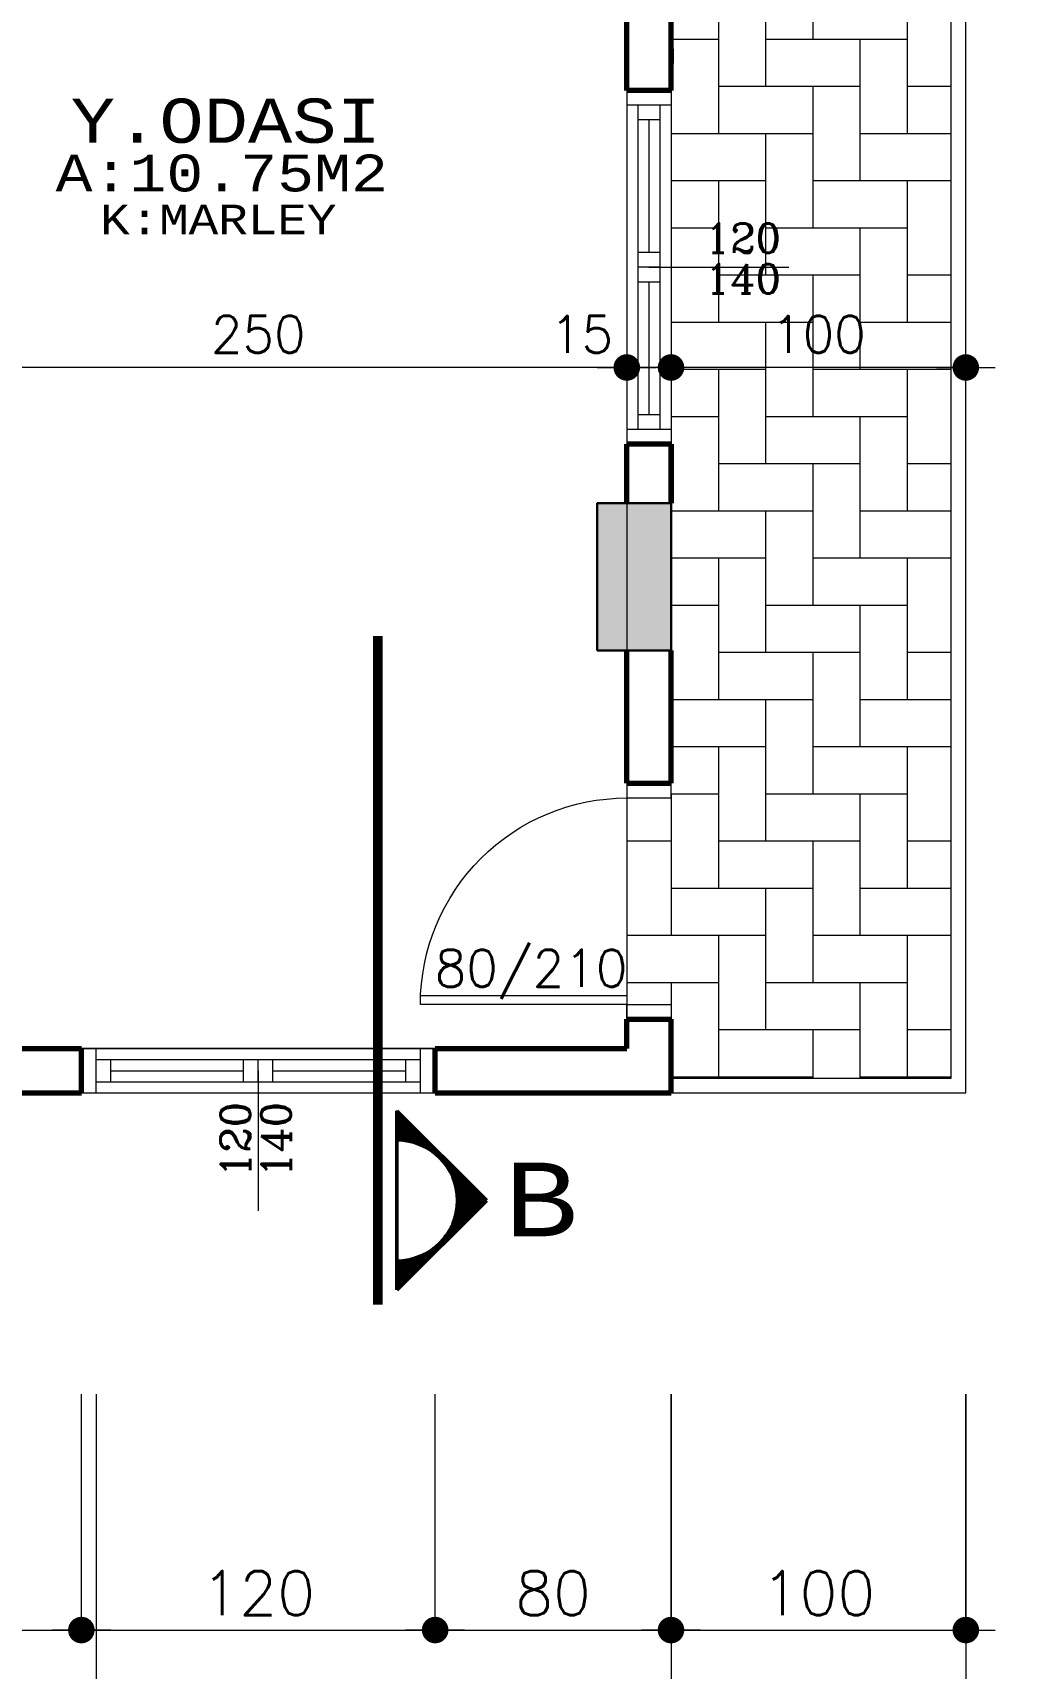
# Model space of a CAD drawing. Header units: millimetres. Extents: x 35860 to 71103, y -11298 to -8385.
# Drawn here: x 51776 to 52113, y -10969 to -10414 of the extents above; entities that cross this region are included whole.
import ezdxf
from ezdxf.enums import TextEntityAlignment as Align

# ---------------------------------------------------------------- set-up
doc = ezdxf.new("R2010")
doc.units = ezdxf.units.MM
doc.header["$MEASUREMENT"] = 0
doc.layers.get('0').update_dxf_attribs({"lineweight": 15})
doc.layers.get('Defpoints').update_dxf_attribs({"lineweight": 20})
for name, color, linetype, lineweight in [('02', 2, 'Continuous', 20), ('03_Yazı', 1, 'Continuous', 30), ('05', 4, 'Continuous', 50), ('07', 3, 'Continuous', 70), ('Aks&Tefriş', 5, 'Continuous', 20), ('Kolon', 6, 'Continuous', 30), ('Merd&Balkon', 40, 'Continuous', 20), ('Ölçü', 140, 'Continuous', 20)]:
    doc.layers.add(name, color=color, linetype=linetype, lineweight=lineweight)
doc.layers.add('Lay_X', color=45, linetype='Continuous', lineweight=13, plot=False)
doc.styles.add('0', font='txt.shx')
doc.styles.add('C', font='')
doc.styles.add('ROMANC', font='romanc', dxfattribs={"height": 0.11})
doc.styles.get('C').set_extended_font_data('Courier New Tur')
doc.dimstyles.new('2', dxfattribs={"dimtxt": 12.5, "dimasz": 1, "dimexe": 0, "dimexo": 0, "dimgap": 5, "dimtad": 1, "dimdec": 0, "dimlfac": -1, "dimzin": 12, "dimdsep": 46, "dimtxsty": '0', "dimblk": 'DOT', "dimcen": 2.5, "dimse1": 1, "dimse2": 1, "dimclrd": 256, "dimclrt": 1, "dimadec": 0, "dimazin": 0, "dimtfac": 1, "dimtdec": 0, "dimtmove": 0, "dimatfit": 0, "dimldrblk": 'DOT', "dimfxl": 1, "dimtolj": 1, "dimtzin": 0, "dimlwd": -1, "dimarcsym": 0})
doc.dimstyles.new('_VI80I', dxfattribs={"dimtxt": 15, "dimasz": 1, "dimexe": 0, "dimexo": 100, "dimgap": 5, "dimtad": 1, "dimdec": 0, "dimlfac": -1, "dimzin": 12, "dimdsep": 46, "dimtxsty": '0', "dimblk1": 'DOT80_2', "dimblk2": 'DOT80_1', "dimsah": 1, "dimcen": 2.5, "dimse1": 1, "dimse2": 1, "dimclrd": 256, "dimclrt": 1, "dimadec": 8, "dimazin": 0, "dimtfac": 1, "dimtdec": 0, "dimtmove": 0, "dimatfit": 0, "dimldrblk": 'DOT', "dimfxl": 1, "dimtolj": 1, "dimtzin": 0, "dimlwd": -1, "dimarcsym": 0})

# ---------------------------------------------------------------- blocks, each defined once
blk = doc.blocks.new('K_X_D_2_15-80')
at = {"layer": '02'}
blk.add_line((-18, 0), (-15, 0), dxfattribs=at)
blk.add_lwpolyline([(-15, 70, 0.414214), (-85, 0), (-15, 0), (-15, 70), (-18, 70), (-18, 0)], format="xyb", dxfattribs=at)
for points in [[(-90, 0), (-85, 0), (-85, -15), (-90, -15)], [(-10, 0), (-15, 0), (-15, -15), (-10, -15)]]:
    blk.add_lwpolyline(points, dxfattribs=at)
at = {"layer": '07'}
for p, q in [((-90, 0), (-90, -15)), ((-10, 0), (-10, -15))]:
    blk.add_line(p, q, dxfattribs=at)
at = {"layer": '03_Yazı', "style": '0', "flags": 8}
blk.add_attdef('80/210', (-21, 2.64), '', height=12.5, rotation=90, dxfattribs=at)
blk = doc.blocks.new('DOT')
at = {"color": 0}
blk.add_line((-10, 0), (10, 0), dxfattribs=at)
at = {"color": 0, "const_width": 4.5}
blk.add_lwpolyline([(-2.25, 0, 1), (2.25, 0, 1)], format="xyb", close=True, dxfattribs=at)
blk = doc.blocks.new('*D204')
at = {"layer": 'Defpoints', "color": 0, "transparency": 16777216}
for p in [(51992.34, -10527.4), (51992.34, -10623.42), (52092.34, -10773.42)]:
    blk.add_point(p, dxfattribs=at)
at = {"layer": 'Ölçü', "transparency": 16777216}
blk.add_line((52091.34, -10527.4), (51993.34, -10527.4), dxfattribs=at)
at = {"layer": 'Ölçü', "transparency": 16777216, "rotation": 180}
blk.add_blockref('DOT', (51992.34, -10527.4), dxfattribs=at)
at = {"layer": 'Ölçü', "transparency": 16777216}
blk.add_blockref('DOT', (52092.34, -10527.4), dxfattribs=at)
at = {"layer": 'Ölçü', "color": 1, "transparency": 16777216, "insert": (52042.34, -10516.15), "char_height": 12.5, "attachment_point": 5, "style": '0'}
blk.add_mtext('\\A1;100', dxfattribs=at)
blk = doc.blocks.new('*D205')
at = {"layer": 'Defpoints', "color": 0, "transparency": 16777216}
for p in [(51977.34, -10527.4), (51977.34, -10623.42), (51992.34, -10623.42)]:
    blk.add_point(p, dxfattribs=at)
at = {"layer": 'Ölçü', "transparency": 16777216}
for p, q in [((51976.34, -10527.4), (51948.67, -10527.4)), ((51992.34, -10527.4), (51977.34, -10527.4)), ((51993.34, -10527.4), (51994.34, -10527.4))]:
    blk.add_line(p, q, dxfattribs=at)
blk.add_blockref('DOT', (51977.34, -10527.4), dxfattribs=at)
at = {"layer": 'Ölçü', "transparency": 16777216, "rotation": 180}
blk.add_blockref('DOT', (51992.34, -10527.4), dxfattribs=at)
at = {"layer": 'Ölçü', "color": 1, "transparency": 16777216, "insert": (51962, -10516.15), "char_height": 12.5, "attachment_point": 5, "style": '0'}
blk.add_mtext('\\A1;15', dxfattribs=at)
blk = doc.blocks.new('*D206')
at = {"layer": 'Defpoints', "color": 0, "transparency": 16777216}
for p in [(51727.34, -10527.4), (51727.34, -10623.42), (51977.34, -10623.42)]:
    blk.add_point(p, dxfattribs=at)
at = {"layer": 'Ölçü', "transparency": 16777216}
blk.add_line((51976.34, -10527.4), (51728.34, -10527.4), dxfattribs=at)
at = {"layer": 'Ölçü', "transparency": 16777216, "rotation": 180}
blk.add_blockref('DOT', (51727.34, -10527.4), dxfattribs=at)
at = {"layer": 'Ölçü', "transparency": 16777216}
blk.add_blockref('DOT', (51977.34, -10527.4), dxfattribs=at)
at = {"layer": 'Ölçü', "color": 1, "transparency": 16777216, "insert": (51852.34, -10516.15), "char_height": 12.5, "attachment_point": 5, "style": '0'}
blk.add_mtext('\\A1;250', dxfattribs=at)
blk = doc.blocks.new('DOT80_2')
at = {"color": 0}
blk.add_line((0, 0), (0, -80), dxfattribs=at)
blk.add_blockref('DOT', (0, 0))
blk = doc.blocks.new('DOT80_1')
at = {"color": 0}
blk.add_line((0, 0), (0, 80), dxfattribs=at)
blk.add_blockref('DOT', (0, 0))
blk = doc.blocks.new('*D1013')
at = {"layer": 'Aks&Tefriş', "transparency": 16777216}
blk.add_line((51718.34, -10955.64), (51791.34, -10955.64), dxfattribs=at)
at = {"layer": 'Defpoints', "color": 0, "transparency": 16777216}
for p in [(51717.34, -10773.42), (51792.34, -10773.42), (51792.34, -10955.64)]:
    blk.add_point(p, dxfattribs=at)
at = {"layer": 'Aks&Tefriş', "transparency": 16777216, "rotation": 180}
blk.add_blockref('DOT80_2', (51717.34, -10955.64), dxfattribs=at)
at = {"layer": 'Aks&Tefriş', "transparency": 16777216}
blk.add_blockref('DOT80_1', (51792.34, -10955.64), dxfattribs=at)
at = {"layer": 'Aks&Tefriş', "color": 1, "transparency": 16777216, "insert": (51754.84, -10943.14), "char_height": 15, "attachment_point": 5, "style": '0'}
blk.add_mtext('\\A1;75', dxfattribs=at)
blk = doc.blocks.new('*D1014')
at = {"layer": 'Aks&Tefriş', "transparency": 16777216}
blk.add_line((51793.34, -10955.64), (51911.34, -10955.64), dxfattribs=at)
at = {"layer": 'Defpoints', "color": 0, "transparency": 16777216}
for p in [(51792.34, -10773.42), (51912.34, -10773.42), (51912.34, -10955.64)]:
    blk.add_point(p, dxfattribs=at)
at = {"layer": 'Aks&Tefriş', "transparency": 16777216, "rotation": 180}
blk.add_blockref('DOT80_2', (51792.34, -10955.64), dxfattribs=at)
at = {"layer": 'Aks&Tefriş', "transparency": 16777216}
blk.add_blockref('DOT80_1', (51912.34, -10955.64), dxfattribs=at)
at = {"layer": 'Aks&Tefriş', "color": 1, "transparency": 16777216, "insert": (51852.34, -10943.14), "char_height": 15, "attachment_point": 5, "style": '0'}
blk.add_mtext('\\A1;120', dxfattribs=at)
blk = doc.blocks.new('*D1015')
at = {"layer": 'Aks&Tefriş', "transparency": 16777216}
blk.add_line((51913.34, -10955.64), (51991.34, -10955.64), dxfattribs=at)
at = {"layer": 'Defpoints', "color": 0, "transparency": 16777216}
for p in [(51912.34, -10773.42), (51992.34, -10773.42), (51992.34, -10955.64)]:
    blk.add_point(p, dxfattribs=at)
at = {"layer": 'Aks&Tefriş', "transparency": 16777216, "rotation": 180}
blk.add_blockref('DOT80_2', (51912.34, -10955.64), dxfattribs=at)
at = {"layer": 'Aks&Tefriş', "transparency": 16777216}
blk.add_blockref('DOT80_1', (51992.34, -10955.64), dxfattribs=at)
at = {"layer": 'Aks&Tefriş', "color": 1, "transparency": 16777216, "insert": (51952.34, -10943.14), "char_height": 15, "attachment_point": 5, "style": '0'}
blk.add_mtext('\\A1;80', dxfattribs=at)
blk = doc.blocks.new('*D1016')
at = {"layer": 'Aks&Tefriş', "transparency": 16777216}
blk.add_line((51993.34, -10955.64), (52091.34, -10955.64), dxfattribs=at)
at = {"layer": 'Defpoints', "color": 0, "transparency": 16777216}
for p in [(51992.34, -10773.42), (52092.34, -10773.42), (52092.34, -10955.64)]:
    blk.add_point(p, dxfattribs=at)
at = {"layer": 'Aks&Tefriş', "transparency": 16777216, "rotation": 180}
blk.add_blockref('DOT80_2', (51992.34, -10955.64), dxfattribs=at)
at = {"layer": 'Aks&Tefriş', "transparency": 16777216}
blk.add_blockref('DOT80_1', (52092.34, -10955.64), dxfattribs=at)
at = {"layer": 'Aks&Tefriş', "color": 1, "transparency": 16777216, "insert": (52042.34, -10943.14), "char_height": 15, "attachment_point": 5, "style": '0'}
blk.add_mtext('\\A1;100', dxfattribs=at)
blk = doc.blocks.new('*D1017')
at = {"layer": 'Aks&Tefriş', "transparency": 16777216}
blk.add_line((52269.94, -10772.42), (52269.94, -10749.42), dxfattribs=at)
at = {"layer": 'Defpoints', "color": 0, "transparency": 16777216}
for p in [(51992.34, -10748.42), (52269.94, -10748.42), (51992.34, -10773.42)]:
    blk.add_point(p, dxfattribs=at)
at = {"layer": 'Aks&Tefriş', "transparency": 16777216}
for name, p, rotation in [('DOT80_1', (52269.94, -10748.42), 90), ('DOT80_2', (52269.94, -10773.42), 270)]:
    blk.add_blockref(name, p, dxfattribs=dict(at, rotation=rotation))
at = {"layer": 'Aks&Tefriş', "color": 1, "transparency": 16777216, "insert": (52257.44, -10760.92), "char_height": 15, "attachment_point": 5, "rotation": 90, "style": '0'}
blk.add_mtext('\\A1;25', dxfattribs=at)
blk = doc.blocks.new('*D976')
at = {"layer": 'Aks&Tefriş', "transparency": 16777216}
blk.add_line((52269.94, -10747.42), (52269.94, -10669.42), dxfattribs=at)
at = {"layer": 'Defpoints', "color": 0, "transparency": 16777216}
for p in [(51992.34, -10668.42), (52269.94, -10668.42), (51992.34, -10748.42)]:
    blk.add_point(p, dxfattribs=at)
at = {"layer": 'Aks&Tefriş', "transparency": 16777216}
for name, p, rotation in [('DOT80_1', (52269.94, -10668.42), 90), ('DOT80_2', (52269.94, -10748.42), 270)]:
    blk.add_blockref(name, p, dxfattribs=dict(at, rotation=rotation))
at = {"layer": 'Aks&Tefriş', "color": 1, "transparency": 16777216, "insert": (52257.44, -10708.42), "char_height": 15, "attachment_point": 5, "rotation": 90, "style": '0'}
blk.add_mtext('\\A1;80', dxfattribs=at)
blk = doc.blocks.new('*D977')
at = {"layer": 'Aks&Tefriş', "transparency": 16777216}
blk.add_line((52269.94, -10667.42), (52269.94, -10554.42), dxfattribs=at)
at = {"layer": 'Defpoints', "color": 0, "transparency": 16777216}
for p in [(51992.34, -10553.42), (52269.94, -10553.42), (51992.34, -10668.42)]:
    blk.add_point(p, dxfattribs=at)
at = {"layer": 'Aks&Tefriş', "transparency": 16777216}
for name, p, rotation in [('DOT80_1', (52269.94, -10553.42), 90), ('DOT80_2', (52269.94, -10668.42), 270)]:
    blk.add_blockref(name, p, dxfattribs=dict(at, rotation=rotation))
at = {"layer": 'Aks&Tefriş', "color": 1, "transparency": 16777216, "insert": (52257.44, -10610.92), "char_height": 15, "attachment_point": 5, "rotation": 90, "style": '0'}
blk.add_mtext('\\A1;115', dxfattribs=at)
blk = doc.blocks.new('*D978')
at = {"layer": 'Aks&Tefriş', "transparency": 16777216}
blk.add_line((52269.94, -10552.42), (52269.94, -10434.42), dxfattribs=at)
at = {"layer": 'Defpoints', "color": 0, "transparency": 16777216}
for p in [(51992.34, -10433.42), (52269.94, -10433.42), (51992.34, -10553.42)]:
    blk.add_point(p, dxfattribs=at)
at = {"layer": 'Aks&Tefriş', "transparency": 16777216}
for name, p, rotation in [('DOT80_1', (52269.94, -10433.42), 90), ('DOT80_2', (52269.94, -10553.42), 270)]:
    blk.add_blockref(name, p, dxfattribs=dict(at, rotation=rotation))
at = {"layer": 'Aks&Tefriş', "color": 1, "transparency": 16777216, "insert": (52257.44, -10493.42), "char_height": 15, "attachment_point": 5, "rotation": 90, "style": '0'}
blk.add_mtext('\\A1;120', dxfattribs=at)
blk = doc.blocks.new('*D979')
at = {"layer": 'Aks&Tefriş', "transparency": 16777216}
blk.add_line((52269.94, -10432.42), (52269.94, -10294.42), dxfattribs=at)
at = {"layer": 'Defpoints', "color": 0, "transparency": 16777216}
for p in [(51992.34, -10293.42), (52269.94, -10293.42), (51992.34, -10433.42)]:
    blk.add_point(p, dxfattribs=at)
at = {"layer": 'Aks&Tefriş', "transparency": 16777216}
for name, p, rotation in [('DOT80_1', (52269.94, -10293.42), 90), ('DOT80_2', (52269.94, -10433.42), 270)]:
    blk.add_blockref(name, p, dxfattribs=dict(at, rotation=rotation))
at = {"layer": 'Aks&Tefriş', "color": 1, "transparency": 16777216, "insert": (52257.44, -10363.42), "char_height": 15, "attachment_point": 5, "rotation": 90, "style": '0'}
blk.add_mtext('\\A1;140', dxfattribs=at)

msp = doc.modelspace()

# ---------------------------------------------------------------- hatches: boundary and pattern name
h = msp.add_hatch()
h.set_pattern_fill('ANSI33', color=256, scale=30, style=0)
h.paths.add_polyline_path([(51092.34, -9384.52), (51092.34, -9333.42), (51117.34, -9334.52), (51117.34, -9384.52)])
h.paths.add_polyline_path([(51507.34, -9402.81), (51507.34, -9351.71), (51532.34, -9352.81), (51532.34, -9402.81)])
h.paths.add_polyline_path([(51967.34, -9423.08), (51967.34, -9371.98), (51992.34, -9373.08), (51992.34, -9423.08)])
h.paths.add_polyline_path([(51702.34, -9360.3), (51727.34, -9361.4), (51727.34, -9411.4), (51702.34, -9411.4)])
h.paths.add_polyline_path([(51992.34, -9983.42), (51932.34, -9983.42), (51932.34, -10013.42), (51992.34, -10013.42)])
h.paths.add_polyline_path([(51967.34, -9628.42), (51992.34, -9628.42), (51992.34, -9678.42), (51967.34, -9678.42)])
h.paths.add_polyline_path([(51532.34, -9638.42), (51532.34, -9678.42), (51507.34, -9678.42), (51507.34, -9638.42)])
h.paths.add_polyline_path([(51142.34, -9678.42), (51092.34, -9678.42), (51092.34, -9653.42), (51142.34, -9653.42)])
h.paths.add_polyline_path([(51132.34, -9893.42), (51092.34, -9893.42), (51092.34, -9923.42), (51132.34, -9923.42)])
h.paths.add_polyline_path([(51117.34, -10623.42), (51117.34, -10573.42), (51092.34, -10573.42), (51092.34, -10623.42)])
h.paths.add_polyline_path([(51967.34, -10368.42), (51992.34, -10368.42), (51992.34, -10318.42), (51967.34, -10318.42)])
h.paths.add_polyline_path([(51532.34, -10368.42), (51532.34, -10318.42), (51507.34, -10318.42), (51507.34, -10368.42)])
h.paths.add_polyline_path([(51432.34, -10138.42), (51407.34, -10138.42), (51407.34, -10073.42), (51432.34, -10073.42)])
h.paths.add_polyline_path([(51432.34, -9923.42), (51432.34, -9858.42), (51407.34, -9858.42), (51407.34, -9923.42)])
h.paths.add_polyline_path([(51702.34, -9873.42), (51702.34, -9878.42), (51707.34, -9878.42), (51797.34, -9878.42), (51797.34, -9858.42), (51702.34, -9858.42)])
h.paths.add_polyline_path([(51702.34, -10133.42), (51702.34, -10118.42), (51797.34, -10118.42), (51797.34, -10138.42), (51702.34, -10138.42)])
h.paths.add_polyline_path([(51142.34, -10318.42), (51092.34, -10318.42), (51092.34, -10343.42), (51142.34, -10343.42)])
h.paths.add_polyline_path([(51702.34, -10623.42), (51727.34, -10623.42), (51727.34, -10573.42), (51702.34, -10573.42)])
h.paths.add_polyline_path([(51967.34, -10623.42), (51992.34, -10623.42), (51992.34, -10573.42), (51967.34, -10573.42)])
h.paths.add_polyline_path([(51532.34, -10623.42), (51532.34, -10573.42), (51507.34, -10573.42), (51507.34, -10623.42)])
h = msp.add_hatch()
h.set_pattern_fill('SERAMIK9,_O', color=256, scale=4, pattern_type=2)
h.set_pattern_definition([(0, (1960.531, 0), (16, 16), [48, -16]), (90, (1976.531, 0), (-16, -16), [48, -16])])
h.paths.add_polyline_path([(52087.34, -10061.67), (51992.34, -10061.67), (51992.34, -10122.17), (51992.34, -10172.17), (51992.34, -10243.42), (51992.34, -10293.42), (51992.34, -10318.42), (51992.34, -10368.42), (51992.34, -10433.42), (51992.34, -10553.42), (51992.34, -10573.42), (51992.34, -10623.42), (51992.34, -10668.42), (51992.34, -10673.42), (51977.34, -10673.42), (51977.34, -10743.42), (51992.34, -10743.42), (51992.34, -10748.42), (51992.34, -10768.42), (52087.34, -10768.42)])
h.paths.add_polyline_path([(52026.71, -10506.77), (52057.96, -10506.77), (52057.96, -10525.52), (52026.71, -10525.52)], flags=24)
h.paths.add_polyline_path([(52026.71, -10265.42), (52057.96, -10265.42), (52057.96, -10284.17), (52026.71, -10284.17)], flags=24)
h.paths.add_polyline_path([(52010.89, -10146.04), (52032.08, -10146.04), (52032.08, -10131.04), (52010.89, -10131.04)], flags=24)
h.paths.add_polyline_path([(52010.89, -10159.81), (52032.08, -10159.81), (52032.08, -10144.81), (52010.89, -10144.81)], flags=24)
h.paths.add_polyline_path([(52002.8, -10491.04), (52032.08, -10491.04), (52032.08, -10476.04), (52002.8, -10476.04)], flags=24)
h.paths.add_polyline_path([(52002.8, -10504.82), (52032.08, -10504.82), (52032.08, -10489.82), (52002.8, -10489.82)], flags=24)
h.paths.add_polyline_path([(52010.89, -10268.43), (52032.08, -10268.43), (52032.08, -10253.43), (52010.89, -10253.43)], flags=24)
h.paths.add_polyline_path([(52010.89, -10282.2), (52032.08, -10282.2), (52032.08, -10267.2), (52010.89, -10267.2)], flags=24)
h.paths.add_polyline_path([(51989.21, -10216.61), (52091.63, -10216.61), (52091.63, -10192.96), (51989.21, -10192.96)], flags=9)

# ---------------------------------------------------------------- linework, layer by layer
at = {"layer": '02'}
for p, q in [((51977.34, -10433.42), (51977.34, -10553.42)), ((51992.34, -10433.42), (51992.34, -10553.42)), ((51992.34, -10438.42), (51977.34, -10438.42)), ((51981.09, -10438.42), (51981.09, -10548.42)), ((51988.59, -10438.42), (51988.59, -10548.42)), ((51988.59, -10443.42), (51981.09, -10443.42)), ((51984.84, -10443.42), (51984.84, -10488.42)), ((51988.59, -10488.42), (51981.09, -10488.42)), ((51988.59, -10493.42), (51981.09, -10493.42)), ((51984.84, -10493.42), (52032.34, -10493.42)), ((51988.59, -10498.42), (51981.09, -10498.42)), ((51984.84, -10498.42), (51984.84, -10543.42)), ((51988.59, -10543.42), (51981.09, -10543.42)), ((51992.34, -10548.42), (51977.34, -10548.42)), ((51792.34, -10758.42), (51912.34, -10758.42)), ((51797.34, -10773.42), (51797.34, -10758.42)), ((51797.34, -10762.17), (51907.34, -10762.17)), ((51802.34, -10769.67), (51802.34, -10762.17)), ((51847.34, -10769.67), (51847.34, -10762.17)), ((51852.34, -10769.67), (51852.34, -10762.17)), ((51857.34, -10769.67), (51857.34, -10762.17)), ((51902.34, -10769.67), (51902.34, -10762.17)), ((51907.34, -10773.42), (51907.34, -10758.42)), ((51802.34, -10765.92), (51847.34, -10765.92)), ((51852.34, -10765.92), (51852.34, -10813.42)), ((51857.34, -10765.92), (51902.34, -10765.92)), ((51792.34, -10773.42), (51912.34, -10773.42)), ((51797.34, -10769.67), (51907.34, -10769.67))]:
    msp.add_line(p, q, dxfattribs=at)
at = {"layer": '05', "ltscale": 3}
for p, q in [((51891.93, -10845.22), (51891.93, -10618.56)), ((51891.93, -10845.22), (51891.93, -10618.56)), ((51891.93, -10845.22), (51891.93, -10618.56)), ((51892.93, -10845.22), (51892.93, -10618.56)), ((51892.93, -10845.22), (51892.93, -10618.56)), ((51892.93, -10845.22), (51892.93, -10618.56)), ((51893.93, -10845.22), (51893.93, -10618.56)), ((51893.93, -10845.22), (51893.93, -10618.56)), ((51893.93, -10845.22), (51893.93, -10618.56))]:
    msp.add_line(p, q, dxfattribs=at)
at = {"layer": '05'}
for p, q in [((51899.37, -10779.59), (51899.37, -10840.28)), ((51929.71, -10809.94), (51899.37, -10779.59)), ((51899.37, -10779.59), (51899.37, -10840.28)), ((51929.71, -10809.94), (51899.37, -10779.59)), ((51899.37, -10779.59), (51899.37, -10840.28)), ((51929.71, -10809.94), (51899.37, -10779.59)), ((51899.37, -10780.03), (51899.59, -10779.81)), ((51899.37, -10780.03), (51899.59, -10779.81)), ((51899.37, -10780.03), (51899.59, -10779.81)), ((51899.37, -10780.64), (51899.89, -10780.12)), ((51899.37, -10780.64), (51899.89, -10780.12)), ((51899.37, -10780.64), (51899.89, -10780.12)), ((51899.37, -10781.24), (51900.2, -10780.42)), ((51899.37, -10781.24), (51900.2, -10780.42)), ((51899.37, -10781.24), (51900.2, -10780.42)), ((51899.37, -10781.85), (51900.5, -10780.72)), ((51899.37, -10781.85), (51900.5, -10780.72)), ((51899.37, -10781.85), (51900.5, -10780.72)), ((51899.37, -10782.45), (51900.8, -10781.02)), ((51899.37, -10782.45), (51900.8, -10781.02)), ((51899.37, -10782.45), (51900.8, -10781.02)), ((51899.37, -10783.06), (51901.1, -10781.33)), ((51899.37, -10783.06), (51901.1, -10781.33)), ((51899.37, -10783.06), (51901.1, -10781.33)), ((51899.37, -10783.67), (51901.41, -10781.63)), ((51899.37, -10783.67), (51901.41, -10781.63)), ((51899.37, -10783.67), (51901.41, -10781.63)), ((51899.37, -10784.27), (51901.71, -10781.93)), ((51899.37, -10784.27), (51901.71, -10781.93)), ((51899.37, -10784.27), (51901.71, -10781.93)), ((51899.37, -10784.88), (51902.01, -10782.24)), ((51899.37, -10784.88), (51902.01, -10782.24)), ((51899.37, -10784.88), (51902.01, -10782.24)), ((51899.37, -10785.48), (51902.31, -10782.54)), ((51899.37, -10785.48), (51902.31, -10782.54)), ((51899.37, -10785.48), (51902.31, -10782.54)), ((51899.37, -10786.09), (51902.62, -10782.84)), ((51899.37, -10786.09), (51902.62, -10782.84)), ((51899.37, -10786.09), (51902.62, -10782.84)), ((51899.37, -10786.69), (51902.92, -10783.14)), ((51899.37, -10786.69), (51902.92, -10783.14)), ((51899.37, -10786.69), (51902.92, -10783.14)), ((51899.37, -10787.3), (51903.22, -10783.45)), ((51899.37, -10787.3), (51903.22, -10783.45)), ((51899.37, -10787.3), (51903.22, -10783.45)), ((51899.37, -10787.9), (51903.52, -10783.75)), ((51899.37, -10787.9), (51903.52, -10783.75)), ((51899.37, -10787.9), (51903.52, -10783.75)), ((51899.37, -10788.51), (51903.83, -10784.05)), ((51899.37, -10788.51), (51903.83, -10784.05)), ((51899.37, -10788.51), (51903.83, -10784.05)), ((51899.37, -10789.11), (51904.13, -10784.35)), ((51899.37, -10789.11), (51904.13, -10784.35)), ((51899.37, -10789.11), (51904.13, -10784.35)), ((51899.68, -10789.4), (51904.43, -10784.66)), ((51899.68, -10789.4), (51904.43, -10784.66)), ((51899.68, -10789.4), (51904.43, -10784.66)), ((51900.27, -10789.42), (51904.73, -10784.96)), ((51900.27, -10789.42), (51904.73, -10784.96)), ((51900.27, -10789.42), (51904.73, -10784.96)), ((51900.84, -10789.45), (51905.04, -10785.26)), ((51900.84, -10789.45), (51905.04, -10785.26)), ((51900.84, -10789.45), (51905.04, -10785.26)), ((51901.4, -10789.5), (51905.34, -10785.56)), ((51901.4, -10789.5), (51905.34, -10785.56)), ((51901.4, -10789.5), (51905.34, -10785.56)), ((51901.94, -10789.56), (51905.64, -10785.87)), ((51901.94, -10789.56), (51905.64, -10785.87)), ((51901.94, -10789.56), (51905.64, -10785.87)), ((51902.48, -10789.64), (51905.94, -10786.17)), ((51902.48, -10789.64), (51905.94, -10786.17)), ((51902.48, -10789.64), (51905.94, -10786.17)), ((51902.99, -10789.72), (51906.25, -10786.47)), ((51902.99, -10789.72), (51906.25, -10786.47)), ((51902.99, -10789.72), (51906.25, -10786.47)), ((51903.5, -10789.82), (51906.55, -10786.77)), ((51903.5, -10789.82), (51906.55, -10786.77)), ((51903.5, -10789.82), (51906.55, -10786.77)), ((51904, -10789.93), (51906.85, -10787.08)), ((51904, -10789.93), (51906.85, -10787.08)), ((51904, -10789.93), (51906.85, -10787.08)), ((51904.49, -10790.05), (51907.15, -10787.38)), ((51904.49, -10790.05), (51907.15, -10787.38)), ((51904.49, -10790.05), (51907.15, -10787.38)), ((51904.96, -10790.18), (51907.46, -10787.68)), ((51904.96, -10790.18), (51907.46, -10787.68)), ((51904.96, -10790.18), (51907.46, -10787.68)), ((51905.43, -10790.31), (51907.76, -10787.98)), ((51905.43, -10790.31), (51907.76, -10787.98)), ((51905.43, -10790.31), (51907.76, -10787.98)), ((51905.89, -10790.46), (51908.06, -10788.29)), ((51905.89, -10790.46), (51908.06, -10788.29)), ((51905.89, -10790.46), (51908.06, -10788.29)), ((51906.34, -10790.62), (51908.36, -10788.59)), ((51906.34, -10790.62), (51908.36, -10788.59)), ((51906.34, -10790.62), (51908.36, -10788.59)), ((51906.78, -10790.78), (51908.67, -10788.89)), ((51906.78, -10790.78), (51908.67, -10788.89)), ((51906.78, -10790.78), (51908.67, -10788.89)), ((51907.21, -10790.95), (51908.97, -10789.19)), ((51907.21, -10790.95), (51908.97, -10789.19)), ((51907.21, -10790.95), (51908.97, -10789.19)), ((51907.63, -10791.14), (51909.27, -10789.5)), ((51907.63, -10791.14), (51909.27, -10789.5)), ((51907.63, -10791.14), (51909.27, -10789.5)), ((51908.05, -10791.32), (51909.57, -10789.8)), ((51908.05, -10791.32), (51909.57, -10789.8)), ((51908.05, -10791.32), (51909.57, -10789.8)), ((51908.46, -10791.52), (51909.88, -10790.1)), ((51908.46, -10791.52), (51909.88, -10790.1)), ((51908.46, -10791.52), (51909.88, -10790.1)), ((51908.86, -10791.72), (51910.18, -10790.4)), ((51908.86, -10791.72), (51910.18, -10790.4)), ((51908.86, -10791.72), (51910.18, -10790.4)), ((51909.25, -10791.93), (51910.48, -10790.71)), ((51909.25, -10791.93), (51910.48, -10790.71)), ((51909.25, -10791.93), (51910.48, -10790.71)), ((51909.64, -10792.15), (51910.79, -10791.01)), ((51909.64, -10792.15), (51910.79, -10791.01)), ((51909.64, -10792.15), (51910.79, -10791.01)), ((51910.02, -10792.38), (51911.09, -10791.31)), ((51910.02, -10792.38), (51911.09, -10791.31)), ((51910.02, -10792.38), (51911.09, -10791.31)), ((51910.39, -10792.61), (51911.39, -10791.61)), ((51910.39, -10792.61), (51911.39, -10791.61)), ((51910.39, -10792.61), (51911.39, -10791.61)), ((51910.76, -10792.85), (51911.69, -10791.92)), ((51910.76, -10792.85), (51911.69, -10791.92)), ((51910.76, -10792.85), (51911.69, -10791.92)), ((51911.12, -10793.09), (51912, -10792.22)), ((51911.12, -10793.09), (51912, -10792.22)), ((51911.12, -10793.09), (51912, -10792.22)), ((51911.47, -10793.35), (51912.3, -10792.52)), ((51911.47, -10793.35), (51912.3, -10792.52)), ((51911.47, -10793.35), (51912.3, -10792.52)), ((51911.82, -10793.6), (51912.6, -10792.82)), ((51911.82, -10793.6), (51912.6, -10792.82)), ((51911.82, -10793.6), (51912.6, -10792.82)), ((51912.16, -10793.87), (51912.9, -10793.13)), ((51912.16, -10793.87), (51912.9, -10793.13)), ((51912.16, -10793.87), (51912.9, -10793.13)), ((51912.49, -10794.14), (51913.21, -10793.43)), ((51912.49, -10794.14), (51913.21, -10793.43)), ((51912.49, -10794.14), (51913.21, -10793.43)), ((51912.82, -10794.42), (51913.51, -10793.73)), ((51912.82, -10794.42), (51913.51, -10793.73)), ((51912.82, -10794.42), (51913.51, -10793.73)), ((51913.14, -10794.7), (51913.81, -10794.03)), ((51913.14, -10794.7), (51913.81, -10794.03)), ((51913.14, -10794.7), (51913.81, -10794.03)), ((51913.46, -10794.99), (51914.11, -10794.34)), ((51913.46, -10794.99), (51914.11, -10794.34)), ((51913.46, -10794.99), (51914.11, -10794.34)), ((51913.77, -10795.29), (51914.42, -10794.64)), ((51913.77, -10795.29), (51914.42, -10794.64)), ((51913.77, -10795.29), (51914.42, -10794.64)), ((51914.07, -10795.59), (51914.72, -10794.94)), ((51914.07, -10795.59), (51914.72, -10794.94)), ((51914.07, -10795.59), (51914.72, -10794.94)), ((51914.36, -10795.9), (51915.02, -10795.24)), ((51914.36, -10795.9), (51915.02, -10795.24)), ((51914.36, -10795.9), (51915.02, -10795.24)), ((51914.65, -10796.22), (51915.32, -10795.55)), ((51914.65, -10796.22), (51915.32, -10795.55)), ((51914.65, -10796.22), (51915.32, -10795.55)), ((51914.94, -10796.54), (51915.63, -10795.85)), ((51914.94, -10796.54), (51915.63, -10795.85)), ((51914.94, -10796.54), (51915.63, -10795.85)), ((51915.21, -10796.87), (51915.93, -10796.15)), ((51915.21, -10796.87), (51915.93, -10796.15)), ((51915.21, -10796.87), (51915.93, -10796.15)), ((51915.48, -10797.2), (51916.23, -10796.45)), ((51915.48, -10797.2), (51916.23, -10796.45)), ((51915.48, -10797.2), (51916.23, -10796.45)), ((51915.75, -10797.54), (51916.53, -10796.76)), ((51915.75, -10797.54), (51916.53, -10796.76)), ((51915.75, -10797.54), (51916.53, -10796.76)), ((51916, -10797.89), (51916.84, -10797.06)), ((51916, -10797.89), (51916.84, -10797.06)), ((51916, -10797.89), (51916.84, -10797.06)), ((51916.26, -10798.25), (51917.14, -10797.36)), ((51916.26, -10798.25), (51917.14, -10797.36)), ((51916.26, -10798.25), (51917.14, -10797.36)), ((51916.5, -10798.61), (51917.44, -10797.66)), ((51916.5, -10798.61), (51917.44, -10797.66)), ((51916.5, -10798.61), (51917.44, -10797.66)), ((51916.74, -10798.97), (51917.74, -10797.97)), ((51916.74, -10798.97), (51917.74, -10797.97)), ((51916.74, -10798.97), (51917.74, -10797.97)), ((51916.97, -10799.35), (51918.05, -10798.27)), ((51916.97, -10799.35), (51918.05, -10798.27)), ((51916.97, -10799.35), (51918.05, -10798.27)), ((51917.19, -10799.73), (51918.35, -10798.57)), ((51917.19, -10799.73), (51918.35, -10798.57)), ((51917.19, -10799.73), (51918.35, -10798.57)), ((51917.41, -10800.12), (51918.65, -10798.88)), ((51917.41, -10800.12), (51918.65, -10798.88)), ((51917.41, -10800.12), (51918.65, -10798.88)), ((51917.62, -10800.51), (51918.95, -10799.18)), ((51917.62, -10800.51), (51918.95, -10799.18)), ((51917.62, -10800.51), (51918.95, -10799.18)), ((51917.82, -10800.92), (51919.26, -10799.48)), ((51917.82, -10800.92), (51919.26, -10799.48)), ((51917.82, -10800.92), (51919.26, -10799.48)), ((51918.02, -10801.33), (51919.56, -10799.78)), ((51918.02, -10801.33), (51919.56, -10799.78)), ((51918.02, -10801.33), (51919.56, -10799.78)), ((51918.2, -10801.74), (51919.86, -10800.09)), ((51918.2, -10801.74), (51919.86, -10800.09)), ((51918.2, -10801.74), (51919.86, -10800.09)), ((51918.38, -10802.17), (51920.16, -10800.39)), ((51918.38, -10802.17), (51920.16, -10800.39)), ((51918.38, -10802.17), (51920.16, -10800.39)), ((51918.55, -10802.6), (51920.47, -10800.69)), ((51918.55, -10802.6), (51920.47, -10800.69)), ((51918.55, -10802.6), (51920.47, -10800.69)), ((51918.72, -10803.05), (51920.77, -10800.99)), ((51918.72, -10803.05), (51920.77, -10800.99)), ((51918.72, -10803.05), (51920.77, -10800.99)), ((51918.87, -10803.5), (51921.07, -10801.3)), ((51918.87, -10803.5), (51921.07, -10801.3)), ((51918.87, -10803.5), (51921.07, -10801.3)), ((51919.02, -10803.95), (51921.37, -10801.6)), ((51919.02, -10803.95), (51921.37, -10801.6)), ((51919.02, -10803.95), (51921.37, -10801.6)), ((51919.15, -10804.42), (51921.68, -10801.9)), ((51919.15, -10804.42), (51921.68, -10801.9)), ((51919.15, -10804.42), (51921.68, -10801.9)), ((51919.28, -10804.9), (51921.98, -10802.2)), ((51919.28, -10804.9), (51921.98, -10802.2)), ((51919.28, -10804.9), (51921.98, -10802.2)), ((51919.4, -10805.39), (51922.28, -10802.51)), ((51919.4, -10805.39), (51922.28, -10802.51)), ((51919.4, -10805.39), (51922.28, -10802.51)), ((51919.51, -10805.89), (51922.58, -10802.81)), ((51919.51, -10805.89), (51922.58, -10802.81)), ((51919.51, -10805.89), (51922.58, -10802.81)), ((51919.6, -10806.4), (51922.89, -10803.11)), ((51919.6, -10806.4), (51922.89, -10803.11)), ((51919.6, -10806.4), (51922.89, -10803.11)), ((51919.68, -10812.97), (51926.22, -10806.44)), ((51919.68, -10812.97), (51926.22, -10806.44)), ((51919.68, -10812.97), (51926.22, -10806.44)), ((51919.69, -10806.92), (51923.19, -10803.41)), ((51919.69, -10806.92), (51923.19, -10803.41)), ((51919.69, -10806.92), (51923.19, -10803.41)), ((51919.76, -10807.45), (51923.49, -10803.72)), ((51919.76, -10807.45), (51923.49, -10803.72)), ((51919.76, -10807.45), (51923.49, -10803.72)), ((51919.78, -10812.27), (51925.91, -10806.14)), ((51919.78, -10812.27), (51925.91, -10806.14)), ((51919.78, -10812.27), (51925.91, -10806.14)), ((51919.82, -10808), (51923.79, -10804.02)), ((51919.82, -10808), (51923.79, -10804.02)), ((51919.82, -10808), (51923.79, -10804.02)), ((51919.84, -10811.6), (51925.61, -10805.83)), ((51919.84, -10811.6), (51925.61, -10805.83)), ((51919.84, -10811.6), (51925.61, -10805.83)), ((51919.86, -10808.56), (51924.1, -10804.32)), ((51919.86, -10808.56), (51924.1, -10804.32)), ((51919.86, -10808.56), (51924.1, -10804.32)), ((51919.88, -10810.96), (51925.31, -10805.53)), ((51919.88, -10810.96), (51925.31, -10805.53)), ((51919.88, -10810.96), (51925.31, -10805.53)), ((51919.89, -10809.13), (51924.4, -10804.62)), ((51919.89, -10809.13), (51924.4, -10804.62)), ((51919.89, -10809.13), (51924.4, -10804.62)), ((51919.9, -10810.33), (51925, -10805.23)), ((51919.9, -10810.33), (51925, -10805.23)), ((51919.9, -10810.33), (51925, -10805.23)), ((51919.91, -10809.72), (51924.7, -10804.93)), ((51919.91, -10809.72), (51924.7, -10804.93)), ((51919.91, -10809.72), (51924.7, -10804.93)), ((51899.37, -10839.33), (51929.24, -10809.46)), ((51899.37, -10839.33), (51929.24, -10809.46)), ((51899.37, -10839.33), (51929.24, -10809.46)), ((51899.37, -10839.94), (51929.54, -10809.77)), ((51899.37, -10839.94), (51929.54, -10809.77)), ((51899.37, -10839.94), (51929.54, -10809.77)), ((51899.37, -10840.28), (51929.71, -10809.94)), ((51899.37, -10840.28), (51929.71, -10809.94)), ((51899.37, -10840.28), (51929.71, -10809.94)), ((51915.68, -10822.42), (51928.94, -10809.16)), ((51915.68, -10822.42), (51928.94, -10809.16)), ((51915.68, -10822.42), (51928.94, -10809.16)), ((51916.97, -10820.53), (51928.64, -10808.86)), ((51916.97, -10820.53), (51928.64, -10808.86)), ((51916.97, -10820.53), (51928.64, -10808.86)), ((51917.71, -10819.18), (51928.33, -10808.56)), ((51917.71, -10819.18), (51928.33, -10808.56)), ((51917.71, -10819.18), (51928.33, -10808.56)), ((51918.24, -10818.04), (51928.03, -10808.25)), ((51918.24, -10818.04), (51928.03, -10808.25)), ((51918.24, -10818.04), (51928.03, -10808.25)), ((51918.64, -10817.04), (51927.73, -10807.95)), ((51918.64, -10817.04), (51927.73, -10807.95)), ((51918.64, -10817.04), (51927.73, -10807.95)), ((51918.96, -10816.12), (51927.43, -10807.65)), ((51918.96, -10816.12), (51927.43, -10807.65)), ((51918.96, -10816.12), (51927.43, -10807.65)), ((51919.21, -10815.26), (51927.12, -10807.35)), ((51919.21, -10815.26), (51927.12, -10807.35)), ((51919.21, -10815.26), (51927.12, -10807.35)), ((51919.4, -10814.46), (51926.82, -10807.04)), ((51919.4, -10814.46), (51926.82, -10807.04)), ((51919.4, -10814.46), (51926.82, -10807.04)), ((51919.56, -10813.7), (51926.52, -10806.74)), ((51919.56, -10813.7), (51926.52, -10806.74)), ((51919.56, -10813.7), (51926.52, -10806.74)), ((51899.37, -10838.73), (51911.85, -10826.25)), ((51899.37, -10838.73), (51911.85, -10826.25)), ((51899.37, -10838.73), (51911.85, -10826.25)), ((51899.37, -10838.12), (51909.96, -10827.54)), ((51899.37, -10838.12), (51909.96, -10827.54)), ((51899.37, -10838.12), (51909.96, -10827.54)), ((51899.37, -10837.52), (51908.61, -10828.28)), ((51899.37, -10837.52), (51908.61, -10828.28)), ((51899.37, -10837.52), (51908.61, -10828.28)), ((51899.37, -10836.91), (51907.48, -10828.81)), ((51899.37, -10836.91), (51907.48, -10828.81)), ((51899.37, -10836.91), (51907.48, -10828.81)), ((51899.37, -10836.31), (51906.47, -10829.21)), ((51899.37, -10836.31), (51906.47, -10829.21)), ((51899.37, -10836.31), (51906.47, -10829.21)), ((51899.37, -10835.7), (51905.55, -10829.52)), ((51899.37, -10835.7), (51905.55, -10829.52)), ((51899.37, -10835.7), (51905.55, -10829.52)), ((51899.37, -10835.1), (51904.7, -10829.77)), ((51899.37, -10835.1), (51904.7, -10829.77)), ((51899.37, -10835.1), (51904.7, -10829.77)), ((51899.37, -10834.49), (51903.89, -10829.97)), ((51899.37, -10834.49), (51903.89, -10829.97)), ((51899.37, -10834.49), (51903.89, -10829.97)), ((51899.37, -10833.89), (51903.13, -10830.13)), ((51899.37, -10833.89), (51903.13, -10830.13)), ((51899.37, -10833.89), (51903.13, -10830.13)), ((51899.37, -10833.28), (51902.4, -10830.25)), ((51899.37, -10833.28), (51902.4, -10830.25)), ((51899.37, -10833.28), (51902.4, -10830.25)), ((51899.37, -10832.68), (51901.71, -10830.34)), ((51899.37, -10832.68), (51901.71, -10830.34)), ((51899.37, -10832.68), (51901.71, -10830.34)), ((51899.37, -10832.07), (51901.04, -10830.41)), ((51899.37, -10832.07), (51901.04, -10830.41)), ((51899.37, -10832.07), (51901.04, -10830.41)), ((51899.37, -10831.47), (51900.39, -10830.45)), ((51899.37, -10831.47), (51900.39, -10830.45)), ((51899.37, -10831.47), (51900.39, -10830.45)), ((51899.37, -10830.86), (51899.76, -10830.47)), ((51899.37, -10830.86), (51899.76, -10830.47)), ((51899.37, -10830.86), (51899.76, -10830.47))]:
    msp.add_line(p, q, dxfattribs=at)
msp.add_arc((51899.37, -10809.94), 20.54, 270, 90, dxfattribs=at)
msp.add_arc((51899.37, -10809.94), 20.54, 270, 90, dxfattribs=at)
msp.add_arc((51899.37, -10809.94), 20.54, 270, 90, dxfattribs=at)
at = {"layer": '07'}
for p, q in [((51977.34, -10433.42), (51977.34, -10368.42)), ((51992.34, -10433.42), (51992.34, -10368.42)), ((51992.34, -10419.27), (51992.34, -10424.27)), ((51992.34, -10433.42), (51977.34, -10433.42)), ((51977.34, -10573.42), (51977.34, -10553.42)), ((51992.34, -10553.42), (51977.34, -10553.42)), ((51992.34, -10553.42), (51992.34, -10573.42)), ((51992.34, -10573.42), (51992.34, -10553.42)), ((51977.34, -10668.42), (51977.34, -10623.42)), ((51992.34, -10668.42), (51992.34, -10623.42)), ((51977.34, -10758.42), (51977.34, -10748.42)), ((51992.34, -10773.42), (51992.34, -10748.42)), ((51727.34, -10758.42), (51792.34, -10758.42)), ((51792.34, -10773.42), (51792.34, -10758.42)), ((51912.34, -10758.42), (51977.34, -10758.42)), ((51912.34, -10773.42), (51912.34, -10758.42)), ((51717.34, -10773.42), (51792.34, -10773.42)), ((51912.34, -10773.42), (51992.34, -10773.42))]:
    msp.add_line(p, q, dxfattribs=at)
at = {"layer": 'Aks&Tefriş'}
for p, q in [((51797.34, -10875.64), (51797.34, -11160.64)), ((51992.34, -10875.64), (51992.34, -11160.64)), ((52092.34, -10875.64), (52092.34, -11160.64)), ((50992.34, -10955.64), (52092.34, -10955.64))]:
    msp.add_line(p, q, dxfattribs=at)
at = {"layer": 'Kolon'}
msp.add_lwpolyline([(51967.34, -10623.42), (51992.34, -10623.42), (51992.34, -10573.42), (51967.34, -10573.42)], close=True, dxfattribs=at)
at = {"layer": 'Lay_X'}
msp.add_lwpolyline([(51727.34, -10758.42), (51727.34, -10328.42), (51977.34, -10328.42), (51977.34, -10758.42)], close=True, dxfattribs=at)
at = {"layer": 'Merd&Balkon'}
for p, q in [((52087.34, -10768.42), (52087.34, -10055.92)), ((52092.34, -10773.42), (52092.34, -10055.92)), ((51992.34, -10768.42), (52087.34, -10768.42)), ((51992.34, -10773.42), (52092.34, -10773.42)), ((52092.34, -10773.42), (52092.34, -10773.42))]:
    msp.add_line(p, q, dxfattribs=at)

# ---------------------------------------------------------------- block references
at = {"layer": '02'}
ref = msp.add_blockref('K_X_D_2_15-80', (51977.34, -10758.42), dxfattribs=dict(at, xscale=-1, rotation=90))
ref.add_attrib('80/210', '80/210', (51912.2, -10737.42), dxfattribs={"layer": '03_Yazı', "height": 12.5, "style": '0', "flags": 8})

# ---------------------------------------------------------------- texts
at = {"layer": '03_Yazı'}
for s, height, style, p in [('120', 10, 'ROMANC', (52003.87, -10488.54)), ('140', 10, 'ROMANC', (52003.87, -10502.32)), ('B', 25, 'C', (51935.78, -10822.08))]:
    msp.add_text(s, height=height, dxfattribs=dict(at, style=style)).set_placement(p)
at = {"layer": '03_Yazı', "style": 'ROMANC'}
for s, p in [('120', (51849.58, -10802.25)), ('140', (51863.35, -10802.25))]:
    msp.add_text(s, height=10, rotation=90, dxfattribs=at).set_placement(p)
at = {"layer": '03_Yazı', "style": 'C', "flags": 12}
for tag, text, height, p in [('Y.ODASI', 'Y.ODASI', 15, (51841.34, -10443.69)), ('K:MARLEY', 'K:MARLEY', 10, (51838.77, -10477.18))]:
    msp.add_attdef(tag, text=text, height=height, dxfattribs=at).set_placement(p, align=Align.MIDDLE_CENTER)
at = {"layer": '03_Yazı', "style": 'C'}
msp.add_attdef('A:10.75M2', text='A:10.00m2', height=12.5, dxfattribs=at).set_placement((51839.96, -10461.43), align=Align.MIDDLE_CENTER)

# ---------------------------------------------------------------- dimensions: what is measured, and where the dimension line sits
at = {"layer": 'Aks&Tefriş'}
for base, p1, p2, picture, middle in [((52269.94, -10293.42), (51992.34, -10433.42), (51992.34, -10293.42), '*D979', (52257.44, -10363.42)), ((52269.94, -10433.42), (51992.34, -10553.42), (51992.34, -10433.42), '*D978', (52257.44, -10493.42)), ((52269.94, -10553.42), (51992.34, -10668.42), (51992.34, -10553.42), '*D977', (52257.44, -10610.92)), ((52269.94, -10668.42), (51992.34, -10748.42), (51992.34, -10668.42), '*D976', (52257.44, -10708.42))]:
    dim = msp.add_linear_dim(base=base, p1=p1, p2=p2, angle=90, dimstyle='_VI80I', dxfattribs=at)
    dim.commit()
    dim.dimension.update_dxf_attribs({"geometry": picture, "text_midpoint": middle})
dim = msp.add_linear_dim(base=(52269.94, -10748.42), p1=(51992.34, -10773.42), p2=(51992.34, -10748.42), angle=90, dimstyle='_VI80I', dxfattribs=at)
dim.commit()
dim.dimension.update_dxf_attribs({"geometry": '*D1017', "text_midpoint": (52269.94, -10760.92), "dimtype": 160})
for base, p1, p2, picture, middle in [((51792.34, -10955.64), (51717.34, -10773.42), (51792.34, -10773.42), '*D1013', (51754.84, -10943.14)), ((51912.34, -10955.64), (51792.34, -10773.42), (51912.34, -10773.42), '*D1014', (51852.34, -10943.14)), ((51992.34, -10955.64), (51912.34, -10773.42), (51992.34, -10773.42), '*D1015', (51952.34, -10943.14)), ((52092.34, -10955.64), (51992.34, -10773.42), (52092.34, -10773.42), '*D1016', (52042.34, -10943.14))]:
    dim = msp.add_linear_dim(base=base, p1=p1, p2=p2, dimstyle='_VI80I', override={"dimtmove": 1}, dxfattribs=at)
    dim.commit()
    dim.dimension.update_dxf_attribs({"geometry": picture, "text_midpoint": middle})
at = {"layer": 'Ölçü'}
for base, p1, p2, picture, middle in [((51727.34, -10527.4), (51977.34, -10623.42), (51727.34, -10623.42), '*D206', (51852.34, -10516.15)), ((51977.34, -10527.4), (51992.34, -10623.42), (51977.34, -10623.42), '*D205', (51962, -10516.15)), ((51992.34, -10527.4), (52092.34, -10773.42), (51992.34, -10623.42), '*D204', (52042.34, -10516.15))]:
    dim = msp.add_linear_dim(base=base, p1=p1, p2=p2, angle=180, dimstyle='2', dxfattribs=at)
    dim.commit()
    dim.dimension.update_dxf_attribs({"geometry": picture, "text_midpoint": middle})

doc.saveas('drawing.dxf')
